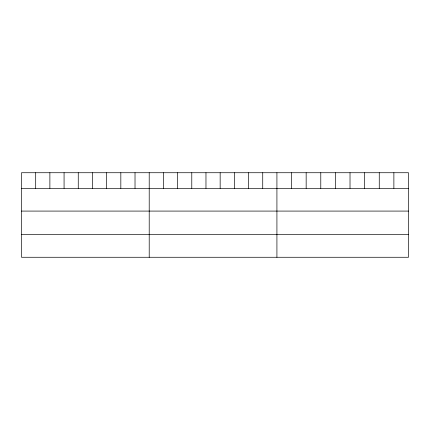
<?xml version="1.0" encoding="UTF-8"?>
<svg xmlns="http://www.w3.org/2000/svg" width="430" height="430" viewBox="0 0 430 430"><rect width="100%" height="100%" fill="white"/><g stroke="black" fill="none" stroke-linecap="round" stroke-linejoin="round"><path stroke-width="0.64" d="M408.5 188.329L408.5 257.269L21.5 257.269L21.5 172.731L408.5 172.731L408.5 188.329L21.5 188.329M21.5 211.082L408.5 211.082M21.5 234.517L408.5 234.517M393.88 172.731L393.88 188.329M379.26 172.731L379.26 188.329M364.64 172.731L364.64 188.329M350.02 172.731L350.02 188.329M335.4 172.731L335.4 188.329M320.78 172.731L320.78 188.329M306.16 172.731L306.16 188.329M291.54 172.731L291.54 188.329M276.92 172.731L276.92 257.269M262.73 172.731L262.73 188.329M248.54 172.731L248.54 188.329M234.35 172.731L234.35 188.329M220.16 172.731L220.16 188.329M205.97 172.731L205.97 188.329M191.78 172.731L191.78 188.329M177.59 172.731L177.59 188.329M163.4 172.731L163.4 188.329M149.21 172.731L149.21 257.269M135.02 172.731L135.02 188.329M120.83 172.731L120.83 188.329M106.64 172.731L106.64 188.329M92.45 172.731L92.45 188.329M78.26 172.731L78.26 188.329M64.07 172.731L64.07 188.329M49.88 172.731L49.88 188.329M35.69 172.731L35.69 188.329"/></g></svg>
